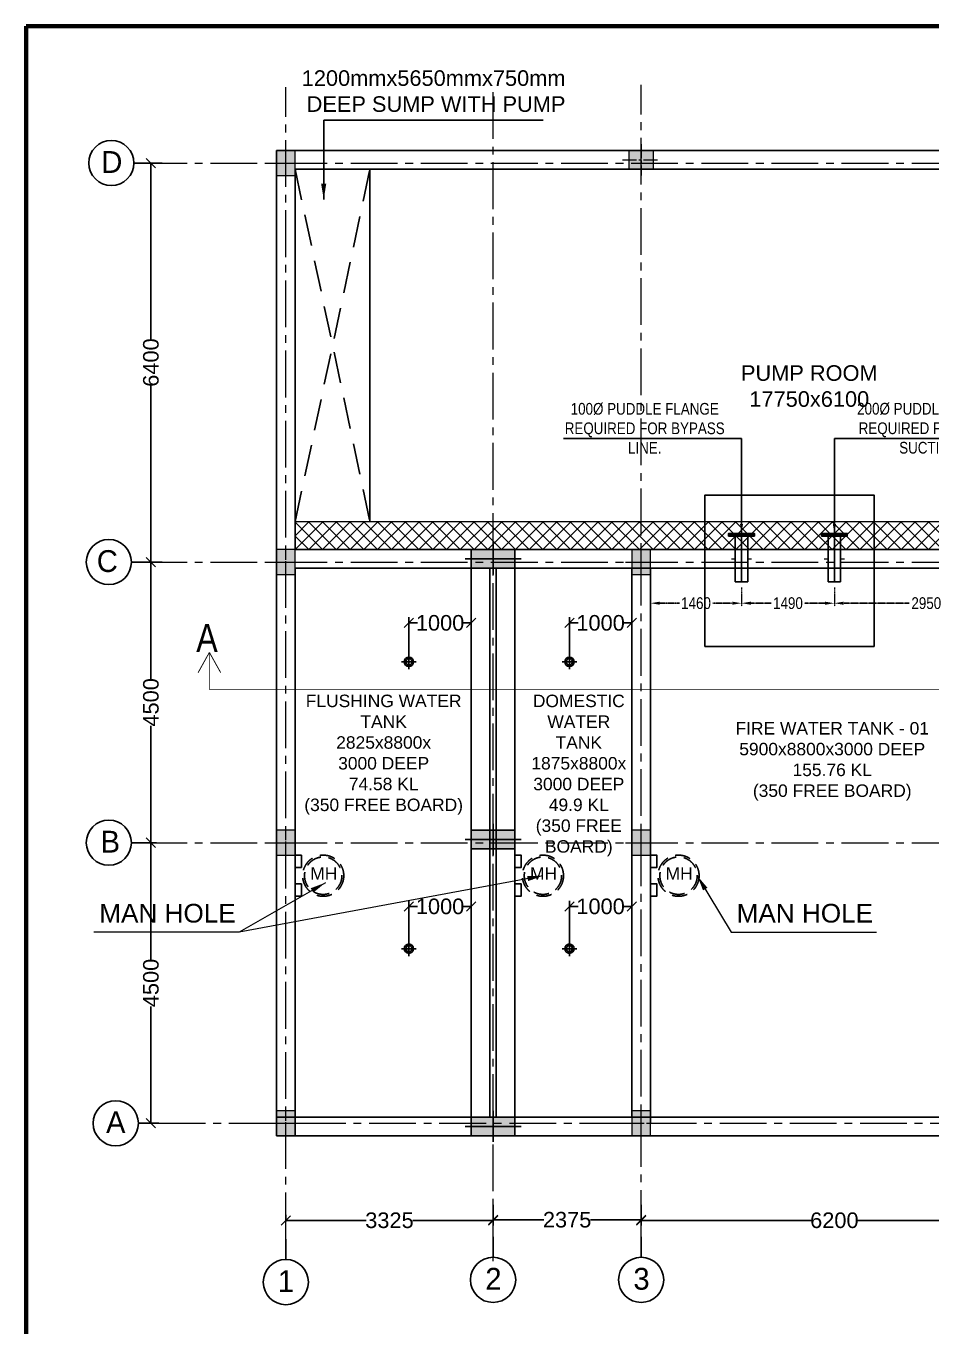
# Model space of a CAD drawing. Header units: inches. Extents: x -82712 to 364260, y -240815 to -94944.
# Drawn here: x 46927 to 61460, y -225963 to -205099 of the extents above; entities that cross this region are included whole.
import ezdxf
from ezdxf.enums import TextEntityAlignment as Align

# ---------------------------------------------------------------- set-up
doc = ezdxf.new("R2010")
doc.units = ezdxf.units.IN
doc.header["$MEASUREMENT"] = 0
for name, pattern in [('$DDT_AUDIT_GENERATED_(C)', [0]), ('CENTER', [2, 1.25, -0.25, 0.25, -0.25]), ('CENTER2', [1.125, 0.75, -0.125, 0.125, -0.125]), ('DASHED2', [0.375, 0.25, -0.125]), ('HIDDEN', [0.375, 0.25, -0.125])]:
    doc.linetypes.add(name, pattern=pattern)
doc.layers.get('Defpoints').update_dxf_attribs({"color": 8})
for name, color, linetype, lineweight in [('2MM', 8, 'Continuous', 20), ('CENTER LINE', 1, 'CENTER2', 18), ('COLUMN - HACTH - STR', 25, '$DDT_AUDIT_GENERATED_(C)', 15), ('COLUMN - STR', 6, 'Continuous', 13), ('Hach.', 252, 'Continuous', 9), ('SECTION', 60, 'Continuous', 30), ('text', 7, 'Continuous', 25)]:
    doc.layers.add(name, color=color, linetype=linetype, lineweight=lineweight)
for name, color, linetype in [('COL', 6, 'Continuous'), ('Dim', 135, 'Continuous'), ('EDS-PL-FIXT', 30, 'Continuous'), ('EDS-PL-WS-TXT', 7, 'Continuous'), ('fire', 1, 'Continuous'), ('FORMAT', 7, 'Continuous'), ('FP-W-SLEEVE', 6, 'Continuous'), ('Grid', 8, 'CENTER2'), ('WALL', 1, 'Continuous')]:
    doc.layers.add(name, color=color, linetype=linetype)
doc.styles.add('a1', font='arial.ttf', dxfattribs={"height": 0.3})
doc.styles.add('ar', font='arial.ttf')
doc.styles.add('ARIAL', font='arial.ttf')
doc.styles.add('ARIAL NARROW', font='ARIALN.TTF')
doc.styles.add('HS', font='ARIALN.TTF', dxfattribs={"height": 0.25})
doc.styles.add('PRADEEP - BOLD - STR', font='ANTQUAB.TTF')
doc.styles.add('RS', font='romans.shx', dxfattribs={"width": 0.8})
doc.styles.get("Standard").update_dxf_attribs({"font": 'arial.ttf'})
doc.dimstyles.new('HVAC', dxfattribs={"dimscale": 0.1, "dimtxt": 2.5, "dimasz": 2.5, "dimexe": 1, "dimexo": 1, "dimgap": 1, "dimtad": 1, "dimdec": 1, "dimlfac": 1000, "dimdsep": 46, "dimtxsty": 'RS', "dimcen": 0, "dimclrd": 256, "dimclre": 256, "dimclrt": 7, "dimadec": 0, "dimazin": 0, "dimtfac": 1, "dimtdec": 1, "dimtmove": 0, "dimatfit": 3, "dimfxl": 1, "dimarcsym": 0})
doc.dimstyles.new('ISO-10', dxfattribs={"dimtxt": 125, "dimasz": 100, "dimexe": 30, "dimexo": 60, "dimgap": 30, "dimtad": 0, "dimdec": 0, "dimzin": 0, "dimdsep": 46, "dimtxsty": 'ARIAL NARROW', "dimcen": 0.09, "dimadec": 0, "dimazin": 0, "dimtfac": 1, "dimtdec": 0, "dimtofl": 0, "dimtmove": 0, "dimatfit": 3, "dimfxl": 1, "dimtolj": 1, "dimtzin": 0, "dimlwe": 13, "dimarcsym": 0})
doc.dimstyles.new('RF DIM', dxfattribs={"dimtxt": 0.275, "dimasz": 0.2, "dimexe": 0.1, "dimexo": 0.0225, "dimgap": 0.09, "dimtad": 0, "dimdec": 0, "dimlfac": 1000, "dimzin": 0, "dimdsep": 46, "dimtxsty": 'ARIAL', "dimblk": 'OBLIQUE', "dimcen": 0.09, "dimclrd": 125, "dimclre": 125, "dimclrt": 2, "dimadec": 0, "dimazin": 0, "dimtfac": 1, "dimtdec": 0, "dimtofl": 0, "dimtmove": 1, "dimatfit": 3, "dimfxl": 1, "dimtolj": 1, "dimtzin": 0, "dimlwd": 13, "dimlwe": 13, "dimarcsym": 0})
doc.dimstyles.new('XYZ', dxfattribs={"dimtxt": 0.25, "dimasz": 0.15, "dimexe": 0.09, "dimexo": 0.0625, "dimgap": 0, "dimtad": 0, "dimdec": 0, "dimlfac": 1000, "dimzin": 0, "dimdsep": 46, "dimtxsty": 'Standard', "dimblk": 'OBLIQUE', "dimcen": 0.09, "dimclrd": 256, "dimclre": 256, "dimadec": 0, "dimazin": 0, "dimtfac": 1, "dimtdec": 0, "dimtofl": 0, "dimtmove": 1, "dimatfit": 3, "dimldrblk": 'OBLIQUE', "dimfxl": 1, "dimtolj": 1, "dimtzin": 0, "dimlwd": -1, "dimlwe": -1, "dimarcsym": 0})

# ---------------------------------------------------------------- blocks, each defined once
blk = doc.blocks.new('_Oblique')
at = {"layer": '2MM', "color": 0, "lineweight": -2}
blk.add_line((-0.5, -0.5), (0.5, 0.5), dxfattribs=at)
blk = doc.blocks.new('*D847')
at = {"layer": 'Defpoints', "color": 0, "ltscale": 8, "transparency": 16777216}
for p in [(456.754, 84.027), (455.754, 83.403, 0), (456.754, 83.403, 0)]:
    blk.add_point(p, dxfattribs=at)
at = {"layer": 'Dim', "ltscale": 8, "transparency": 16777216}
for p, q in [((455.754, 83.466), (455.754, 84.117)), ((456.754, 83.466), (456.754, 84.117)), ((455.754, 84.027), (455.893, 84.027)), ((456.754, 84.027), (456.616, 84.027))]:
    blk.add_line(p, q, dxfattribs=at)
at = {"layer": 'Dim', "ltscale": 8, "transparency": 16777216, "xscale": 0.15, "yscale": 0.15, "zscale": 0.15, "rotation": 180}
blk.add_blockref('_Oblique', (455.754, 84.027), dxfattribs=at)
at = {"layer": 'Dim', "ltscale": 8, "transparency": 16777216, "xscale": 0.15, "yscale": 0.15, "zscale": 0.15}
blk.add_blockref('_Oblique', (456.754, 84.027), dxfattribs=at)
at = {"layer": 'Dim', "color": 0, "ltscale": 8, "transparency": 16777216, "insert": (456.254, 84.027), "char_height": 0.25, "attachment_point": 5}
blk.add_mtext('\\A1;1000', dxfattribs=at)
blk = doc.blocks.new('*D843')
at = {"layer": 'Defpoints', "color": 0, "ltscale": 8, "transparency": 16777216}
for p in [(456.754, 79.48), (455.754, 78.803, 0), (456.754, 78.803, 0)]:
    blk.add_point(p, dxfattribs=at)
at = {"layer": 'Dim', "ltscale": 8, "transparency": 16777216}
for p, q in [((455.754, 78.866), (455.754, 79.57)), ((456.754, 78.866), (456.754, 79.57)), ((455.754, 79.48), (455.893, 79.48)), ((456.754, 79.48), (456.616, 79.48))]:
    blk.add_line(p, q, dxfattribs=at)
at = {"layer": 'Dim', "ltscale": 8, "transparency": 16777216, "xscale": 0.15, "yscale": 0.15, "zscale": 0.15, "rotation": 180}
blk.add_blockref('_Oblique', (455.754, 79.48), dxfattribs=at)
at = {"layer": 'Dim', "ltscale": 8, "transparency": 16777216, "xscale": 0.15, "yscale": 0.15, "zscale": 0.15}
blk.add_blockref('_Oblique', (456.754, 79.48), dxfattribs=at)
at = {"layer": 'Dim', "color": 0, "ltscale": 8, "transparency": 16777216, "insert": (456.254, 79.48), "char_height": 0.25, "attachment_point": 5}
blk.add_mtext('\\A1;1000', dxfattribs=at)
blk = doc.blocks.new('COL')
at = {"layer": 'COLUMN - HACTH - STR'}
blk.add_hatch(color=256, dxfattribs=at).paths.add_polyline_path([(-0.15, -0.2), (0.15, -0.2), (0.15, 0.2), (-0.15, 0.2)])
at = {"layer": 'CENTER LINE', "ltscale": 0.3}
for p, q in [((0, -0.3), (0, 0.3)), ((-0.25, 0), (0.25, 0))]:
    blk.add_line(p, q, dxfattribs=at)
at = {"layer": 'COLUMN - STR'}
blk.add_lwpolyline([(-0.15, -0.2), (0.15, -0.2), (0.15, 0.2), (-0.15, 0.2)], close=True, dxfattribs=at)
blk = doc.blocks.new('GT')
at = {"layer": 'Grid', "color": 1, "linetype": 'Continuous', "ltscale": 3}
blk.add_line((0, 0.436), (0, 0), dxfattribs=at)
blk.add_circle((0, 0.919), 0.483, dxfattribs=at)
blk = doc.blocks.new('*D855')
at = {"transparency": 16777216}
for p, q in [((453.779, 74.425), (453.779, 74.536)), ((457.104, 74.509), (457.104, 74.536)), ((453.779, 74.446), (455.068, 74.446)), ((457.104, 74.446), (455.816, 74.446))]:
    blk.add_line(p, q, dxfattribs=at)
at = {"layer": 'Defpoints', "color": 0, "transparency": 16777216}
for p in [(453.779, 74.363), (457.104, 74.446), (457.104, 74.446)]:
    blk.add_point(p, dxfattribs=at)
at = {"transparency": 16777216, "xscale": 0.15, "yscale": 0.15, "zscale": 0.15, "rotation": 180}
blk.add_blockref('_Oblique', (453.779, 74.446), dxfattribs=at)
at = {"transparency": 16777216, "xscale": 0.15, "yscale": 0.15, "zscale": 0.15}
blk.add_blockref('_Oblique', (457.104, 74.446), dxfattribs=at)
at = {"color": 0, "transparency": 16777216, "insert": (455.442, 74.446), "char_height": 0.25, "attachment_point": 5}
blk.add_mtext('\\A1;3325', dxfattribs=at)
blk = doc.blocks.new('*D856')
at = {"transparency": 16777216}
for p, q in [((459.479, 74.46), (459.479, 74.536)), ((465.679, 74.397), (465.679, 74.536)), ((459.479, 74.446), (462.206, 74.446)), ((465.679, 74.446), (462.953, 74.446))]:
    blk.add_line(p, q, dxfattribs=at)
at = {"layer": 'Defpoints', "color": 0, "transparency": 16777216}
for p in [(459.479, 74.398), (465.679, 74.446), (465.679, 74.335)]:
    blk.add_point(p, dxfattribs=at)
at = {"transparency": 16777216, "xscale": 0.15, "yscale": 0.15, "zscale": 0.15, "rotation": 180}
blk.add_blockref('_Oblique', (459.479, 74.446), dxfattribs=at)
at = {"transparency": 16777216, "xscale": 0.15, "yscale": 0.15, "zscale": 0.15}
blk.add_blockref('_Oblique', (465.679, 74.446), dxfattribs=at)
at = {"color": 0, "transparency": 16777216, "insert": (462.579, 74.446), "char_height": 0.25, "attachment_point": 5}
blk.add_mtext('\\A1;6200', dxfattribs=at)
blk = doc.blocks.new('*D858')
at = {"transparency": 16777216}
for p, q in [((451.796, 91.403), (451.526, 91.403)), ((451.616, 91.403), (451.616, 88.577)), ((451.616, 85.003), (451.616, 87.83)), ((451.796, 85.003), (451.526, 85.003))]:
    blk.add_line(p, q, dxfattribs=at)
at = {"layer": 'Defpoints', "color": 0, "transparency": 16777216}
for p in [(451.616, 91.403), (451.859, 91.403), (451.859, 85.003)]:
    blk.add_point(p, dxfattribs=at)
at = {"transparency": 16777216, "xscale": 0.15, "yscale": 0.15, "zscale": 0.15}
for p, rotation in [((451.616, 91.403), 90), ((451.616, 85.003), 270)]:
    blk.add_blockref('_Oblique', p, dxfattribs=dict(at, rotation=rotation))
at = {"color": 0, "transparency": 16777216, "insert": (451.616, 88.203), "char_height": 0.25, "attachment_point": 5, "rotation": 90}
blk.add_mtext('\\A1;6400', dxfattribs=at)
blk = doc.blocks.new('*D859')
at = {"transparency": 16777216}
for p, q in [((451.736, 85.003), (451.526, 85.003)), ((451.616, 85.003), (451.616, 83.131)), ((451.616, 80.503), (451.616, 82.375)), ((451.508, 80.503), (451.706, 80.503))]:
    blk.add_line(p, q, dxfattribs=at)
at = {"layer": 'Defpoints', "color": 0, "transparency": 16777216}
for p in [(451.799, 85.003), (451.445, 80.503), (451.616, 80.503)]:
    blk.add_point(p, dxfattribs=at)
at = {"transparency": 16777216, "xscale": 0.15, "yscale": 0.15, "zscale": 0.15}
for p, rotation in [((451.616, 85.003), 90), ((451.616, 80.503), 270)]:
    blk.add_blockref('_Oblique', p, dxfattribs=dict(at, rotation=rotation))
at = {"color": 0, "transparency": 16777216, "insert": (451.616, 82.753), "char_height": 0.25, "attachment_point": 5, "rotation": 90}
blk.add_mtext('\\A1;4500', dxfattribs=at)
blk = doc.blocks.new('*D860')
at = {"transparency": 16777216}
for p, q in [((451.508, 80.503), (451.706, 80.503)), ((451.616, 80.503), (451.616, 78.631)), ((451.616, 76.003), (451.616, 77.875)), ((451.559, 76.003), (451.526, 76.003))]:
    blk.add_line(p, q, dxfattribs=at)
at = {"layer": 'Defpoints', "color": 0, "transparency": 16777216}
for p in [(451.445, 80.503), (451.616, 76.003), (451.621, 76.003)]:
    blk.add_point(p, dxfattribs=at)
at = {"transparency": 16777216, "xscale": 0.15, "yscale": 0.15, "zscale": 0.15}
for p, rotation in [((451.616, 80.503), 90), ((451.616, 76.003), 270)]:
    blk.add_blockref('_Oblique', p, dxfattribs=dict(at, rotation=rotation))
at = {"color": 0, "transparency": 16777216, "insert": (451.616, 78.253), "char_height": 0.25, "attachment_point": 5, "rotation": 90}
blk.add_mtext('\\A1;4500', dxfattribs=at)
blk = doc.blocks.new('*D861')
at = {"transparency": 16777216}
for p, q in [((457.104, 74.697), (457.104, 74.365)), ((459.479, 74.697), (459.479, 74.365)), ((457.104, 74.455), (457.916, 74.455)), ((459.479, 74.455), (458.668, 74.455))]:
    blk.add_line(p, q, dxfattribs=at)
at = {"layer": 'Defpoints', "color": 0, "transparency": 16777216}
for p in [(457.104, 74.76), (459.479, 74.76), (459.479, 74.455)]:
    blk.add_point(p, dxfattribs=at)
at = {"transparency": 16777216, "xscale": 0.15, "yscale": 0.15, "zscale": 0.15, "rotation": 180}
blk.add_blockref('_Oblique', (457.104, 74.455), dxfattribs=at)
at = {"transparency": 16777216, "xscale": 0.15, "yscale": 0.15, "zscale": 0.15}
blk.add_blockref('_Oblique', (459.479, 74.455), dxfattribs=at)
at = {"color": 0, "transparency": 16777216, "insert": (458.292, 74.455), "char_height": 0.25, "attachment_point": 5}
blk.add_mtext('\\A1;2375', dxfattribs=at)
blk = doc.blocks.new('*D848')
at = {"layer": 'Defpoints', "color": 0, "ltscale": 8, "transparency": 16777216}
for p in [(459.329, 84.027), (458.329, 83.403, 0), (459.329, 83.403, 0)]:
    blk.add_point(p, dxfattribs=at)
at = {"layer": 'Dim', "ltscale": 8, "transparency": 16777216}
for p, q in [((458.329, 83.466), (458.329, 84.117)), ((459.329, 83.466), (459.329, 84.117)), ((458.329, 84.027), (458.468, 84.027)), ((459.329, 84.027), (459.191, 84.027))]:
    blk.add_line(p, q, dxfattribs=at)
at = {"layer": 'Dim', "ltscale": 8, "transparency": 16777216, "xscale": 0.15, "yscale": 0.15, "zscale": 0.15, "rotation": 180}
blk.add_blockref('_Oblique', (458.329, 84.027), dxfattribs=at)
at = {"layer": 'Dim', "ltscale": 8, "transparency": 16777216, "xscale": 0.15, "yscale": 0.15, "zscale": 0.15}
blk.add_blockref('_Oblique', (459.329, 84.027), dxfattribs=at)
at = {"layer": 'Dim', "color": 0, "ltscale": 8, "transparency": 16777216, "insert": (458.829, 84.027), "char_height": 0.25, "attachment_point": 5}
blk.add_mtext('\\A1;1000', dxfattribs=at)
blk = doc.blocks.new('*D849')
at = {"layer": 'Defpoints', "color": 0, "ltscale": 8, "transparency": 16777216}
for p in [(459.329, 79.48), (458.329, 78.803, 0), (459.329, 78.803, 0)]:
    blk.add_point(p, dxfattribs=at)
at = {"layer": 'Dim', "ltscale": 8, "transparency": 16777216}
for p, q in [((458.329, 78.866), (458.329, 79.57)), ((459.329, 78.866), (459.329, 79.57)), ((458.329, 79.48), (458.468, 79.48)), ((459.329, 79.48), (459.191, 79.48))]:
    blk.add_line(p, q, dxfattribs=at)
at = {"layer": 'Dim', "ltscale": 8, "transparency": 16777216, "xscale": 0.15, "yscale": 0.15, "zscale": 0.15, "rotation": 180}
blk.add_blockref('_Oblique', (458.329, 79.48), dxfattribs=at)
at = {"layer": 'Dim', "ltscale": 8, "transparency": 16777216, "xscale": 0.15, "yscale": 0.15, "zscale": 0.15}
blk.add_blockref('_Oblique', (459.329, 79.48), dxfattribs=at)
at = {"layer": 'Dim', "color": 0, "ltscale": 8, "transparency": 16777216, "insert": (458.829, 79.48), "char_height": 0.25, "attachment_point": 5}
blk.add_mtext('\\A1;1000', dxfattribs=at)
blk = doc.blocks.new('250 Flang')
at = {"layer": 'fire', "linetype": 'ByBlock'}
for points in [[(116497, 14839), (116087, 14839), (116087, 14859), (116497, 14859)], [(116497, 14815), (116087, 14815), (116087, 14835), (116497, 14835)]]:
    blk.add_lwpolyline(points, close=True, dxfattribs=at)
blk = doc.blocks.new('*D918')
at = {"color": 0, "linetype": 'DASHED2', "lineweight": 13, "transparency": 16777216}
for p, q in [((56944, -213986), (56944, -214401)), ((58405, -214102), (58405, -214401))]:
    blk.add_line(p, q, dxfattribs=at)
at = {"color": 0, "linetype": 'DASHED2', "lineweight": -2, "transparency": 16777216}
for p, q in [((57094, -214356), (57408, -214356)), ((58255, -214356), (57942, -214356))]:
    blk.add_line(p, q, dxfattribs=at)
at = {"color": 0, "transparency": 16777216}
for points in [[(57094, -214331), (57094, -214381), (56944, -214356)], [(58255, -214331), (58255, -214381), (58405, -214356)]]:
    blk.add_solid(points, dxfattribs=at)
at = {"layer": 'Defpoints', "color": 0, "transparency": 16777216}
for p in [(56944, -213896), (58405, -214012), (58405, -214356)]:
    blk.add_point(p, dxfattribs=at)
at = {"color": 0, "transparency": 16777216, "insert": (57675, -214356), "char_height": 187.5, "attachment_point": 5, "style": 'ARIAL NARROW'}
blk.add_mtext('\\A1;1460', dxfattribs=at)
blk = doc.blocks.new('*D919')
at = {"color": 0, "linetype": 'DASHED2', "lineweight": 13, "transparency": 16777216}
for p, q in [((58405, -214102), (58405, -214401)), ((59894, -214102), (59894, -214401))]:
    blk.add_line(p, q, dxfattribs=at)
at = {"color": 0, "linetype": 'DASHED2', "lineweight": -2, "transparency": 16777216}
for p, q in [((58555, -214356), (58883, -214356)), ((59744, -214356), (59417, -214356))]:
    blk.add_line(p, q, dxfattribs=at)
at = {"color": 0, "transparency": 16777216}
for points in [[(58555, -214331), (58555, -214381), (58405, -214356)], [(59744, -214331), (59744, -214381), (59894, -214356)]]:
    blk.add_solid(points, dxfattribs=at)
at = {"layer": 'Defpoints', "color": 0, "transparency": 16777216}
for p in [(58405, -214012), (59894, -214012), (59894, -214356)]:
    blk.add_point(p, dxfattribs=at)
at = {"color": 0, "transparency": 16777216, "insert": (59150, -214356), "char_height": 187.5, "attachment_point": 5, "style": 'ARIAL NARROW'}
blk.add_mtext('\\A1;1490', dxfattribs=at)
blk = doc.blocks.new('*D920')
at = {"color": 0, "linetype": 'DASHED2', "lineweight": 13, "transparency": 16777216}
for p, q in [((59894, -214102), (59894, -214401)), ((62844, -214080), (62844, -214401))]:
    blk.add_line(p, q, dxfattribs=at)
at = {"color": 0, "linetype": 'DASHED2', "lineweight": -2, "transparency": 16777216}
for p, q in [((60044, -214356), (61094, -214356)), ((62694, -214356), (61645, -214356))]:
    blk.add_line(p, q, dxfattribs=at)
at = {"color": 0, "transparency": 16777216}
for points in [[(60044, -214331), (60044, -214381), (59894, -214356)], [(62694, -214331), (62694, -214381), (62844, -214356)]]:
    blk.add_solid(points, dxfattribs=at)
at = {"layer": 'Defpoints', "color": 0, "transparency": 16777216}
for p in [(59894, -214012), (62844, -213990), (62844, -214356)]:
    blk.add_point(p, dxfattribs=at)
at = {"color": 0, "transparency": 16777216, "insert": (61369, -214356), "char_height": 187.5, "attachment_point": 5, "style": 'ARIAL NARROW'}
blk.add_mtext('\\A1;2950', dxfattribs=at)
blk = doc.blocks.new('A$C6A5012D1')
at = {"layer": 'COL'}
for points in [[(7.1427, 27.019), (7.1427, 27.319), (7.8427, 27.319), (7.8427, 27.019)], [(7.1427, 22.519), (7.1427, 22.819), (7.8427, 22.819), (7.8427, 22.519)], [(7.1427, 17.919), (7.1427, 18.219), (7.8427, 18.219), (7.8427, 17.919)]]:
    blk.add_hatch(color=110, dxfattribs=at).paths.add_polyline_path(points)
at = {"layer": 'Hach.', "ltscale": 2}
h = blk.add_hatch(dxfattribs=at)
h.set_pattern_fill('ANSI37', color=256, scale=1.25, angle=90)
h.set_pattern_definition([(135, (-366.06172, -106.8782), (-0.110485435, -0.110485435), []), (225, (-366.06172, -106.8782), (0.110485435, -0.110485435), [])])
h.paths.add_polyline_path([(4.3177, 27.769), (22.0677, 27.769), (22.0677, 27.319), (4.3177, 27.319)])
at = {"linetype": 'DASHED2', "ltscale": 2}
for p, q in [((4.3177, 27.769), (5.5177, 33.419)), ((4.3177, 33.419), (5.5177, 27.769))]:
    blk.add_line(p, q, dxfattribs=at)
at = {"layer": 'COL', "color": 110}
for points in [[(7.4927, 27.419), (7.4927, 26.919)], [(7.9427, 27.169), (7.0427, 27.169)], [(7.4927, 22.919), (7.4927, 22.419)], [(7.9427, 22.669), (7.0427, 22.669)], [(7.4927, 18.319), (7.4927, 17.819)], [(7.9427, 18.069), (7.0427, 18.069)]]:
    blk.add_lwpolyline(points, dxfattribs=at)
for points in [[(7.1427, 27.019), (7.1427, 27.319), (7.8427, 27.319), (7.8427, 27.019)], [(7.1427, 22.519), (7.1427, 22.819), (7.8427, 22.819), (7.8427, 22.519)], [(7.1427, 17.919), (7.1427, 18.219), (7.8427, 18.219), (7.8427, 17.919)]]:
    blk.add_lwpolyline(points, close=True, dxfattribs=at)
at = {"layer": 'EDS-PL-FIXT'}
blk.add_line((5.5177, 27.769), (5.5177, 33.419), dxfattribs=at)
at = {"layer": 'EDS-PL-FIXT', "linetype": 'HIDDEN'}
for points in [[(4.3177, 22.419), (4.3177, 22.219), (4.4177, 22.219), (4.4177, 22.419)], [(4.3177, 21.759), (4.3177, 21.959), (4.4177, 21.959), (4.4177, 21.759)]]:
    blk.add_lwpolyline(points, close=True, dxfattribs=at)
at = {"layer": 'EDS-PL-FIXT'}
for points in [[(7.8427, 22.419), (7.8427, 22.219), (7.9427, 22.219), (7.9427, 22.419)], [(10.0177, 22.419), (10.0177, 22.219), (10.1177, 22.219), (10.1177, 22.419)], [(7.8427, 21.759), (7.8427, 21.959), (7.9427, 21.959), (7.9427, 21.759)], [(10.0177, 21.759), (10.0177, 21.959), (10.1177, 21.959), (10.1177, 21.759)]]:
    blk.add_lwpolyline(points, close=True, dxfattribs=at)
at = {"layer": 'EDS-PL-FIXT', "linetype": 'HIDDEN'}
for centre, radius in [((4.7677, 22.089), 0.33), ((4.7677, 22.089), 0.3), ((8.2927, 22.089), 0.33), ((8.2927, 22.089), 0.3), ((10.4677, 22.089), 0.33), ((10.4677, 22.089), 0.3)]:
    blk.add_circle(centre, radius, dxfattribs=at)
at = {"layer": 'FORMAT', "lineweight": 100}
blk.add_lwpolyline([(0, 35.7159), (0, 0), (50.1276, 0), (50.1276, 35.7159)], close=True, dxfattribs=at)
at = {"layer": 'FP-W-SLEEVE', "color": 8, "linetype": 'CENTER', "ltscale": 0.005}
for p, q in [((6.2603, 25.519, 0), (6.0251, 25.519, 0)), ((6.1427, 25.4037, 0), (6.1427, 25.6388, 0)), ((8.8353, 25.519, 0), (8.6001, 25.519, 0)), ((8.7177, 25.4037, 0), (8.7177, 25.6388, 0)), ((6.2603, 20.919), (6.0251, 20.919)), ((6.1427, 20.7999), (6.1427, 21.035)), ((6.1427, 21.0343), (6.1427, 20.7992)), ((8.8353, 20.919), (8.6001, 20.919)), ((8.7177, 20.7999), (8.7177, 21.035)), ((8.7177, 21.0343), (8.7177, 20.7992))]:
    blk.add_line(p, q, dxfattribs=at)
at = {"layer": 'FP-W-SLEEVE'}
for centre, radius in [((6.1427, 25.519, 0), 0.075), ((6.1427, 25.519, 0), 0.05), ((8.7177, 25.519, 0), 0.075), ((8.7177, 25.519, 0), 0.05), ((6.1427, 20.919), 0.075), ((6.1427, 20.919), 0.05), ((8.7177, 20.919), 0.075), ((8.7177, 20.919), 0.05)]:
    blk.add_circle(centre, radius, dxfattribs=at)
at = {"layer": 'Grid', "color": 251, "lineweight": 13}
for p, q in [((4.1677, 16.2605), (4.1677, 34.7343)), ((7.4927, 15.9048), (7.4927, 34.7706)), ((9.8677, 16.2968), (9.8677, 34.7706)), ((1.8336, 33.519), (22.7392, 33.519)), ((1.8336, 27.119), (22.8278, 27.119)), ((1.8336, 22.619), (22.8278, 22.619)), ((2.1291, 18.119), (22.7024, 18.119))]:
    blk.add_line(p, q, dxfattribs=at)
at = {"layer": 'Hach.', "ltscale": 2}
blk.add_line((4.3177, 27.769), (22.0677, 27.769), dxfattribs=at)
at = {"layer": 'SECTION', "linetype": 'CENTER2', "ltscale": 0.5}
for points, const_width in [([(2.9418, 25.6705), (2.7607, 25.3454)], 0.015), ([(2.9418, 25.6705), (3.123, 25.3454)], 0.015), ([(2.9418, 25.6705), (2.9418, 25.0785), (24.0124, 25.0785), (24.0124, 25.6705)], 0.01)]:
    blk.add_lwpolyline(points, dxfattribs=dict(at, const_width=const_width))
at = {"layer": 'WALL', "color": 5}
for p, q in [((4.0177, 17.919), (4.0177, 33.719)), ((22.3677, 33.719), (4.0177, 33.719)), ((4.3177, 27.319), (4.3177, 33.419)), ((22.0677, 33.419), (4.3177, 33.419)), ((4.3177, 27.319), (22.0677, 27.319)), ((4.3177, 27.019), (22.0677, 27.019)), ((4.3177, 17.919), (4.3177, 27.019)), ((7.1427, 18.219), (7.1427, 27.019)), ((7.4427, 18.219), (7.4427, 27.019)), ((7.5427, 18.219), (7.5427, 27.019)), ((7.8427, 18.119), (7.8427, 27.019)), ((9.7177, 18.219), (9.7177, 27.019)), ((10.0177, 18.119), (10.0177, 27.019)), ((22.0677, 18.219), (4.0177, 18.219)), ((22.3677, 17.919), (4.0177, 17.919))]:
    blk.add_line(p, q, dxfattribs=at)
at = {"layer": 'COL'}
for p in [(4.1677, 33.519), (4.1677, 27.119), (9.8677, 27.119), (4.1677, 22.619), (9.8677, 22.619), (4.1677, 18.119), (9.8677, 18.119)]:
    blk.add_blockref('COL', p, dxfattribs=at)
at = {"layer": 'COL', "rotation": 270}
blk.add_blockref('COL', (9.8677, 33.569), dxfattribs=at)
at = {"layer": 'Grid', "color": 1, "zscale": 0.75}
for p, xscale, yscale, rotation in [((2.0581, 33.519), -0.7500000000000032, 0.7500000000000032, 90), ((2.0177, 27.119), -0.7500000000000032, 0.7500000000000032, 90), ((2.0176, 22.619), -0.7500000000000032, 0.7500000000000032, 90), ((2.1291, 18.119), -0.7500000000000032, 0.7500000000000032, 90), ((7.4927, 16.2968), -0.75, 0.75, 180), ((9.8677, 16.2968), -0.75, 0.75, 180), ((4.1677, 16.2605), -0.75, 0.75, 180)]:
    blk.add_blockref('GT', p, dxfattribs=dict(at, xscale=xscale, yscale=yscale, rotation=rotation))
at = {"layer": 'EDS-PL-FIXT', "style": 'ar'}
for p in [(4.5598, 22.0237, 0), (8.0848, 22.0237, 0), (10.2598, 22.0237, 0)]:
    blk.add_text('MH', height=0.2, dxfattribs=at).set_placement(p)
at = {"layer": 'EDS-PL-WS-TXT', "char_height": 0.25, "width": 5.022941, "attachment_point": 3, "style": 'ARIAL'}
for s, insert in [('1200mmx5650mmx750mm DEEP SUMP WITH PUMP', (8.6538, 35.0059, 0)), ('\\pxqc;PUMP ROOM\\P17750x6100', (15.0765, 30.2758))]:
    blk.add_mtext(s, dxfattribs=dict(at, insert=insert))
at = {"layer": 'EDS-PL-WS-TXT', "color": 3, "char_height": 0.2, "attachment_point": 1, "style": 'ARIAL'}
for s, insert, width in [('\\pxqc;{\\C256;FLUSHING WATER \\PTANK \\P2825x8800x\\P3000 DEEP\\P74.58 KL\\P(350 FREE BOARD)}', (2.9167, 24.9927), 5.640781), ('\\pxqc;{\\C256;DOMESTIC \\PWATER \\PTANK \\P1875x8800x\\P3000 DEEP\\P49.9 KL\\P(350 FREE \\PBOARD)\\P }', (6.0473, 24.9927), 5.640781), ('\\pxqc;{\\C256;FIRE WATER TANK - 01 \\P5900x8800x3000 DEEP\\P155.76 KL \\P(350 FREE BOARD)}', (10.0968, 24.5534), 5.672603)]:
    blk.add_mtext(s, dxfattribs=dict(at, insert=insert, width=width))
at = {"layer": 'Grid', "color": 1, "style": 'PRADEEP - BOLD - STR'}
for s, p in [('D', (1.3768, 33.3602)), ('C', (1.3044, 26.9602)), ('B', (1.3523, 22.4602)), ('A', (1.4398, 17.9602)), ('1', (4.1677, 15.4123)), ('2', (7.4985, 15.45)), ('3', (9.8735, 15.45))]:
    blk.add_text(s, height=0.35, dxfattribs=at).set_placement(p, align=Align.CENTER)
at = {"layer": 'text', "style": 'HS'}
blk.add_text('A', height=0.45, rotation=359.9998, dxfattribs=at).set_placement((2.7313, 25.6782))
at = {"layer": 'text', "char_height": 0.3, "width": 5.79817, "attachment_point": 7, "style": 'a1'}
for insert in [(1.1751, 20.8333, 0), (11.3996, 20.8333, 0)]:
    blk.add_mtext('MAN HOLE\\P ', dxfattribs=dict(at, insert=insert))
for base, p1, p2, angle, picture, middle in [((2.0038, 33.519), (2.2472, 27.119), (2.2472, 33.519), 270, '*D858', (2.0038, 30.319)), ((2.0038, 22.619), (2.1871, 27.119), (1.8336, 22.619), 90, '*D859', (2.0038, 24.869)), ((2.0038, 18.119), (1.8336, 22.619), (2.0096, 18.119), 90, '*D860', (2.0038, 20.369))]:
    dim = blk.add_linear_dim(base=base, p1=p1, p2=p2, angle=angle, dimstyle='XYZ', override={"dimfxl": 1000, "dimarcsym": 1})
    dim.commit()
    dim.dimension.update_dxf_attribs({"geometry": picture, "text_midpoint": middle, "insert": (-449.6118, -57.8841)})
for base, p1, p2, picture, middle in [((7.4927, 16.5622), (4.1677, 16.4788), (7.4927, 16.5622), '*D855', (5.8302, 16.5622)), ((9.8677, 16.5707), (7.4927, 16.8758), (9.8677, 16.8758), '*D861', (8.6802, 16.5707)), ((16.0677, 16.5622), (9.8677, 16.5135), (16.0677, 16.4507), '*D856', (12.9677, 16.5622))]:
    dim = blk.add_linear_dim(base=base, p1=p1, p2=p2, dimstyle='XYZ', override={"dimfxl": 1000, "dimarcsym": 1})
    dim.commit()
    dim.dimension.update_dxf_attribs({"geometry": picture, "text_midpoint": middle, "insert": (-449.6118, -57.8841)})
at = {"layer": 'Dim', "ltscale": 8}
for base, p1, p2, picture, middle in [((7.1427, 26.1428), (6.1427, 25.519, 0), (7.1427, 25.519, 0), '*D847', (6.6427, 26.1428)), ((9.7177, 26.1428), (8.7177, 25.519, 0), (9.7177, 25.519, 0), '*D848', (9.2177, 26.1428))]:
    dim = blk.add_linear_dim(base=base, p1=p1, p2=p2, dimstyle='XYZ', dxfattribs=at)
    dim.commit()
    dim.dimension.update_dxf_attribs({"geometry": picture, "text_midpoint": middle, "insert": (-449.6118, -57.8841)})
for base, p1, p2, picture, middle in [((7.1427, 21.596, 0), (6.1427, 20.919), (7.1427, 20.919), '*D843', (6.6427, 21.596, 0)), ((9.7177, 21.596, 0), (8.7177, 20.919), (9.7177, 20.919), '*D849', (9.2177, 21.596, 0))]:
    dim = blk.add_linear_dim(base=base, p1=p1, p2=p2, angle=180, dimstyle='XYZ', dxfattribs=at)
    dim.commit()
    dim.dimension.update_dxf_attribs({"geometry": picture, "text_midpoint": middle, "insert": (-449.6118, -57.8841)})
at = {"layer": 'Dim', "linetype": 'Continuous', "ltscale": 2.5}
for points in [[(4.8038, 21.9771), (3.4188, 21.1815), (1.0863, 21.1815)], [(8.2927, 22.089), (3.4188, 21.1815)], [(10.7677, 22.089), (11.3108, 21.1815), (13.6433, 21.1815)]]:
    blk.add_leader(points, dimstyle='RF DIM', override={"dimasz": 0.25}, dxfattribs=at)
at = {"layer": 'EDS-PL-WS-TXT'}
blk.add_leader([(4.7757, 32.9362), (4.7757, 34.2039), (8.2959, 34.2039)], dimstyle='HVAC', override={"dimtad": 0}, dxfattribs=at)

msp = doc.modelspace()

# ---------------------------------------------------------------- linework, layer by layer
at = {"color": 1}
for p, q in [((58271.6804, -213280.6638), (58537.8043, -213280.6638)), ((58304.7424, -213280.6638), (58304.7424, -214011.9138)), ((58404.7424, -214006.723), (58404.7424, -213275.473)), ((58404.7424, -214011.9138), (58404.7424, -213280.6638)), ((58504.7424, -214011.9138), (58504.7424, -213280.6638)), ((59761.4276, -213280.6638), (60027.5515, -213280.6638)), ((59794.4896, -213280.6638), (59794.4896, -214011.9138)), ((59894.4896, -214006.723), (59894.4896, -213275.473)), ((59894.4896, -214011.9138), (59894.4896, -213280.6638)), ((59994.4896, -214011.9138), (59994.4896, -213280.6638)), ((58504.7424, -214011.9138), (58304.7424, -214011.9138)), ((59994.4896, -214011.9138), (59794.4896, -214011.9138))]:
    msp.add_line(p, q, dxfattribs=at)
at = {"color": 3}
msp.add_lwpolyline([(57817.1399, -215047.7856), (60531.7153, -215047.7856), (60531.7153, -212621.7317), (57817.1399, -212621.7317)], close=True, dxfattribs=at)
at = {"color": 1, "const_width": 24.375}
for points in [[(58304.7424, -213646.2888), (58240.19, -213646.2888)], [(58504.7424, -213646.2888), (58569.2947, -213646.2888)], [(59794.4896, -213646.2888), (59729.9372, -213646.2888)], [(59994.4896, -213646.2888), (60059.0419, -213646.2888)]]:
    msp.add_lwpolyline(points, dxfattribs=at)

# ---------------------------------------------------------------- block references
at = {"color": 6, "xscale": 1000, "yscale": 1000, "zscale": 1000}
msp.add_blockref('A$C6A5012D1', (46926.795, -240815.2804), dxfattribs=at)
at = {"color": 1, "xscale": -1.010904071074887, "yscale": 1.010904071074887, "zscale": 1.010904071074887}
for p in [(175964.9318, -228257.2077), (177454.6791, -228257.2077)]:
    msp.add_blockref('250 Flang', p, dxfattribs=at)

# ---------------------------------------------------------------- texts
at = {"color": 6, "char_height": 187.5, "width": 2770.544144, "attachment_point": 5, "style": 'ARIAL NARROW'}
for s, insert in [('\\A1;100%%C PUDDLE FLANGE REQUIRED FOR BYPASS LINE. ', (56851.9177, -211550.9622)), ('\\A1;200%%C PUDDLE FLANGE REQUIRED FOR PUMP SUCTION.', (61447.3142, -211550.9622))]:
    msp.add_mtext(s, dxfattribs=dict(at, insert=insert))

# ---------------------------------------------------------------- dimensions: what is measured, and where the dimension line sits
at = {"color": 6}
for base, p1, p2, picture, middle in [((58404.7424, -214356.0754), (56944.4896, -213896.2888), (58404.7424, -214011.9138), '*D918', (57674.616, -214356.0754)), ((59894.4896, -214356.0754), (58404.7424, -214011.9138), (59894.4896, -214011.9138), '*D919', (59149.616, -214356.0754)), ((62844.4896, -214356.0754), (59894.4896, -214011.9138), (62844.4896, -213989.9832), '*D920', (61369.4896, -214356.0754))]:
    dim = msp.add_linear_dim(base=base, p1=p1, p2=p2, dimstyle='ISO-10', override={"dimscale": 1.5, "dimfxl": 0.1, "dimarcsym": 1}, dxfattribs=at)
    dim.commit()
    dim.dimension.update_dxf_attribs({"geometry": picture, "text_midpoint": middle})

# ---------------------------------------------------------------- leaders
for points in [[(58404.7424, -213235.92), (58404.7424, -211714.4109), (55547.5246, -211714.4109)], [(59894.4896, -213235.92), (59894.4896, -211714.4109), (62751.7074, -211714.4109)]]:
    msp.add_leader(points, dimstyle='ISO-10', override={"dimscale": 1.5, "dimfxl": 0.1, "dimarcsym": 1}, dxfattribs=at)

doc.saveas('drawing.dxf')
